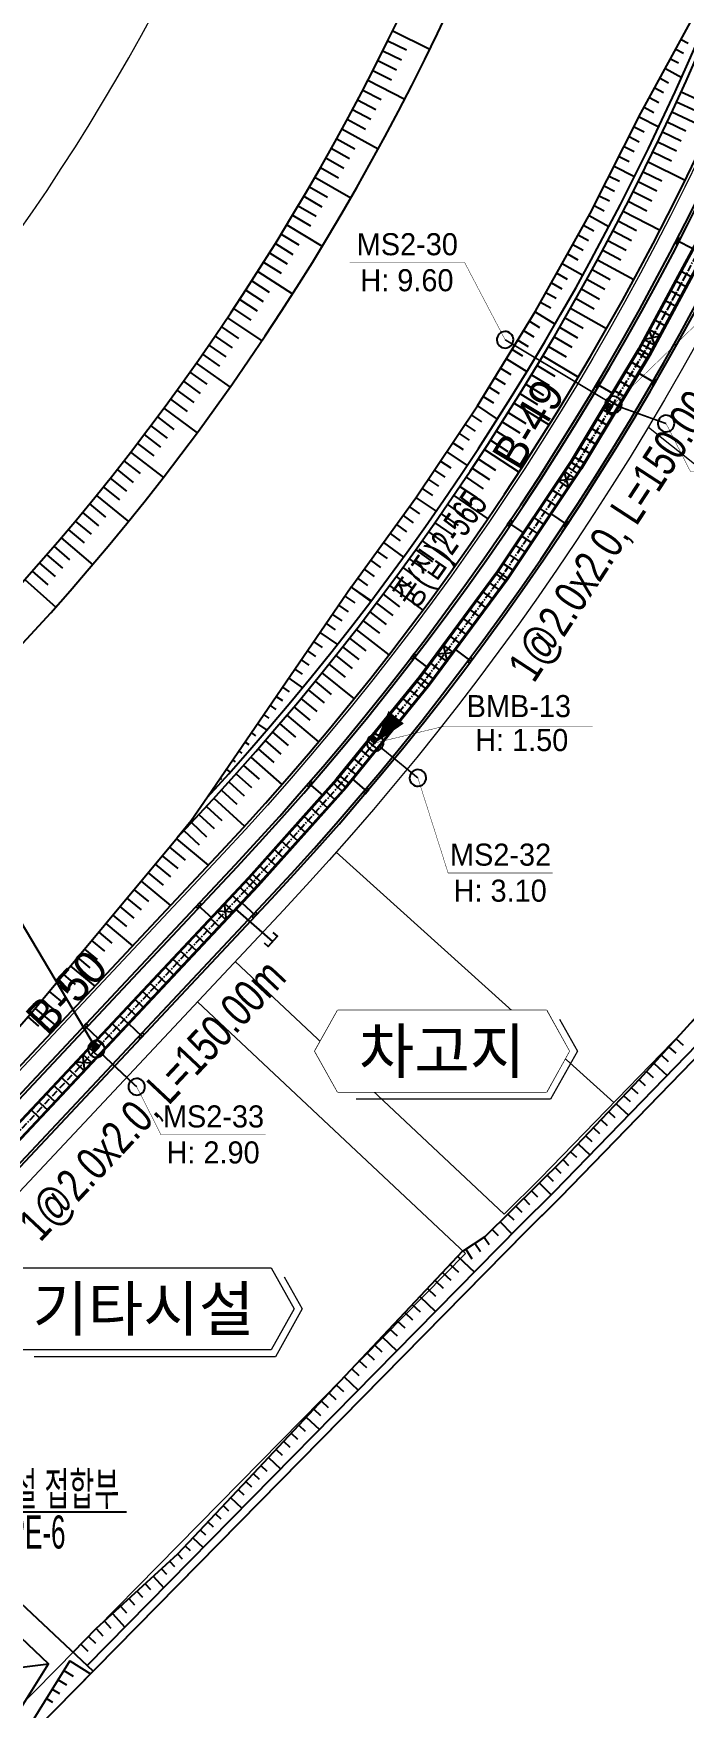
# Model space of a CAD drawing. Extents: x 230860 to 235519, y 342878 to 344985.
# Drawn here: x 232722.8 to 232840.5, y 343042.6 to 343345.8 of the extents above; entities that cross this region are included whole.
import ezdxf
from ezdxf.enums import TextEntityAlignment as Align

# ---------------------------------------------------------------- set-up
doc = ezdxf.new("R2010")
doc.units = 0
doc.set_wipeout_variables(frame=1)
doc.linetypes.add('CENTER', pattern=[2, 1.25, -0.25, 0.25, -0.25])
doc.linetypes.add('PHANTOM2', pattern=[1.25, 0.625, -0.125, 0.125, -0.125, 0.125, -0.125])
for name, color, linetype in [('##L형측구', 8, 'Continuous'), ('##보도', 3, 'Continuous'), ('#00_구역계_금회 변경(210413)', 1, 'Continuous'), ('CE-SLOP-FILL', 9, 'Continuous'), ('MN info M1', 2, 'Continuous'), ('PCBOX', 150, 'Continuous'), ('PCBOX접합부 현장타설', 7, 'Continuous'), ('storm_2호 우수받이', 1, 'Continuous'), ('storm_arrow', 7, 'Continuous'), ('storm_MH', 2, 'Continuous'), ('storm_pipe dia_length', 7, 'Continuous'), ('storm_pipe text', 1, 'Continuous'), ('storm_블록연결관', 1, 'Continuous'), ('맨홀(지구)', 2, 'Continuous'), ('맨홀지시선', 7, 'Continuous'), ('블록맨홀', 1, 'Continuous'), ('비탈면', 7, 'Continuous')]:
    doc.layers.add(name, color=color, linetype=linetype)
for name, color, linetype, lineweight in [('00_도로_계획선', 7, 'Continuous', 0), ('0_도로명', 7, 'Continuous', 0), ('0_획지경계선', 8, 'Continuous', 5), ('storm_pipe', 160, 'Continuous', 30), ('블럭명', 7, 'Continuous', 0)]:
    doc.layers.add(name, color=color, linetype=linetype, lineweight=lineweight)
doc.styles.get("Standard").update_dxf_attribs({"font": 'Dotum.TTF'})
doc.styles.add('스타일1', font='H2HDRM.TTF')

# ---------------------------------------------------------------- blocks, each defined once
blk = doc.blocks.new('1')
at = {"layer": 'storm_MH', "flags": 128}
blk.add_lwpolyline([(-0.75, 0, 1), (0.75, 0, 1)], format="xyb", close=True, dxfattribs=at)
blk = doc.blocks.new('A$C5C727840')
at = {"layer": '맨홀(지구)', "linetype": 'Continuous'}
blk.add_lwpolyline([(0, 0.9), (0, 0), (0.9, 0), (0.9, 0.9)], close=True, dxfattribs=at)
for points in [[(0.9, 0), (0, 0.9)], [(0, 0), (0.9, 0.9)]]:
    blk.add_lwpolyline(points, dxfattribs=at)

msp = doc.modelspace()

# ---------------------------------------------------------------- linework, layer by layer
at = {"layer": '##L형측구'}
msp.add_lwpolyline([(232454.108, 343318.9), (232683.01, 343101.521), (232765.343, 343189.233, 0.1907054), (232903.901, 343539.3), (232903.901, 343602.397, -0.4142136), (232916.401, 343614.897), (233054.416, 343614.897, -0.4253475), (233066.907, 343601.924)], format="xyb", dxfattribs=at)
msp.add_lwpolyline([(232883.401, 343614.897), (232701.401, 343614.897, 0.4142136), (232688.901, 343602.397), (232688.901, 343542.7, -0.1897204), (232607.475, 343335.83), (232541.009, 343264.479, 0.4114), (232541.548, 343246.895), (232673.563, 343121.525, 0.4160307), (232691.288, 343122.038), (232759.643, 343194.916, 0.1906051), (232895.901, 343539.366), (232895.901, 343602.397, 0.4142136)], format="xyb", close=True, dxfattribs=at)
at = {"layer": '##보도', "color": 8}
msp.add_lwpolyline([(232883.401, 343614.397), (232701.401, 343614.397, 0.4142136), (232689.401, 343602.397), (232689.401, 343542.7, -0.1897204), (232607.841, 343335.489), (232541.375, 343264.138, 0.4114), (232541.892, 343247.257), (232673.907, 343121.888, 0.4160307), (232690.923, 343122.38), (232759.278, 343195.258, 0.1906051), (232895.401, 343539.366), (232895.401, 343602.397, 0.4142136)], format="xyb", close=True, dxfattribs=at)
msp.add_lwpolyline([(232683.032, 343100.811), (232765.843, 343189.101, 0.1906051), (232904.401, 343539.366), (232904.401, 343602.397, -0.4142136), (232916.401, 343614.397), (233054.416, 343614.397)], format="xyb", dxfattribs=at)
at = {"layer": '#00_구역계_금회 변경(210413)', "linetype": 'PHANTOM2', "ltscale": 20, "const_width": 0.3, "flags": 128}
msp.add_lwpolyline([(232023.898, 344289.364), (232030.531, 344289.026), (232043.601, 344288.138), (232080.14, 344285.346), (232097.92, 344284.293), (232117.754, 344282.993), (232125.614, 344282.399), (232137.55, 344281.631), (232157.734, 344280.228), (232177.728, 344278.951), (232198.023, 344277.905), (232218.42, 344278.857), (232233.264, 344282.106), (232245.282, 344286.376), (232249.795, 344288.107), (232254.246, 344289.994), (232258.628, 344292.034), (232262.937, 344294.225), (232267.168, 344296.565), (232271.314, 344299.05), (232275.372, 344301.678), (232279.336, 344304.445), (232283.201, 344307.347), (232286.964, 344310.383), (232290.618, 344313.547), (232294.161, 344316.836), (232297.587, 344320.246), (232313.67, 344336.818), (232316.517, 344339.652), (232319.461, 344342.385), (232322.497, 344345.015), (232325.623, 344347.537), (232328.835, 344349.95), (232332.128, 344352.249), (232335.499, 344354.434), (232338.943, 344356.5), (232342.458, 344358.445), (232346.037, 344360.267), (232349.678, 344361.964), (232353.376, 344363.533), (232357.125, 344364.974), (232360.922, 344366.284), (232364.763, 344367.461), (232368.642, 344368.504), (232372.554, 344369.412), (232376.496, 344370.184), (232380.463, 344370.818), (232384.449, 344371.315), (232452.997, 344378.651), (232454.948, 344378.828), (232456.904, 344378.941), (232458.862, 344378.99), (232460.821, 344378.975), (232462.779, 344378.896), (232464.733, 344378.753), (232466.681, 344378.546), (232468.621, 344378.276), (232470.552, 344377.943), (232479.652, 344375.902), (232481.041, 344375.59), (232483.596, 344374.968), (232486.45, 344374.273), (232495.009, 344372.461), (232499.081, 344371.599), (232538.644, 344362.748), (232557.298, 344357.07), (232563.106, 344355.345), (232564.403, 344354.983), (232565.712, 344354.665), (232567.03, 344354.392), (232568.357, 344354.162), (232569.691, 344353.978), (232571.031, 344353.839), (232572.374, 344353.745), (232573.72, 344353.696), (232575.067, 344353.693), (232576.413, 344353.734), (232577.757, 344353.822), (232579.097, 344353.954), (232580.432, 344354.131), (232598.835, 344356.893), (232598.835, 344356.893), (232615.69, 344360.429), (232622.221, 344361.986), (232625.865, 344362.855), (232625.865, 344362.855), (232628.057, 344363.164), (232630.257, 344363.409), (232632.463, 344363.589), (232634.674, 344363.704), (232636.887, 344363.755), (232727.023, 344364.533), (232729.387, 344364.517), (232731.749, 344364.427), (232751.97, 344362.95), (232759.941, 344362.231), (232763.82, 344361.752), (232765.63, 344361.529), (232770.755, 344360.805), (232775.792, 344360.018), (232783.656, 344358.526), (232791.466, 344356.778), (232799.216, 344354.778), (232806.896, 344352.526), (232814.499, 344350.026), (232822.017, 344347.28), (232829.441, 344344.291), (232836.764, 344341.061), (232843.979, 344337.596), (232889.108, 344314.57), (232889.481, 344309.391), (232881.341, 344266.254), (232877.499, 344246.611), (232874.945, 344232.517), (232874.271, 344218.268), (232875.134, 344209.776), (232882.429, 344185.035), (232895.612, 344149.82), (232922.066, 344102.477), (232926.514, 344094.161), (232980.514, 344014.161), (233008.876, 343976.936), (233012.741, 343966.88), (233016.145, 343887.735), (233019.822, 343868.381), (233044.8, 343774.592), (233048.514, 343693.67), (233049.441, 343688.235), (233067.194, 343632.173), (233067.437, 343629.126), (233063.809, 343533.354), (233064.439, 343522.175), (233066.65, 343513.19), (233069.773, 343505.386), (233076.074, 343497.513), (233086.501, 343489.662), (233097.943, 343482.445), (233107.682, 343477.119), (233111.504, 343458.117), (233108.754, 343456.627), (233108.754, 343456.627), (233101.78, 343447.36), (233096.55, 343445.52), (233091.07, 343439.83), (233084.14, 343428.36), (233080.25, 343421.92), (233079.96, 343405.11), (233076.11, 343391.99), (233061.15, 343374.45), (233058.66, 343365.76), (233054.631, 343358.506), (233052.7, 343355.03), (233049.51, 343341.3), (233049.77, 343339.48), (233030.245, 343335.193), (232974.33, 343277.97), (232971.95, 343277.48), (232966.13, 343276.28), (232965.81, 343276.07), (232937.137, 343257.61), (232818.11, 343134.97), (232811.86, 343128.78), (232723.615, 343039.09), (232720.48, 343029.84), (232714.93, 343028.2), (232708.85, 343027.68), (232702.89, 343025.34), (232684.48, 343022.24), (232675.86, 343014.96), (232656.64, 343016.47), (232650.39, 343016.96), (232638.289, 343018.529), (232634.217, 343019.058), (232632.486, 343019.083), (232506.755, 343150.979), (232371.045, 343280.518), (232230.117, 343412.802), (232224.857, 343417.715), (232195.632, 343445.009), (232179.037, 343460.762), (232168.555, 343473.181), (232153.897, 343495.289), (232142.471, 343517.128), (232140.188, 343522.455), (232136.055, 343538.551), (232135.467, 343554.863), (232135.387, 343561.34), (232135.248, 343572.67), (232136.365, 343598.107), (232151.049, 343812.635), (232150.562, 343932.138), (232150.55, 343933.659), (232150.434, 343938.657), (232150.199, 343943.652), (232149.845, 343948.639), (232149.373, 343953.617), (232148.782, 343958.582), (232148.073, 343963.531), (232147.246, 343968.462), (232146.302, 343973.373), (232145.242, 343978.259), (232144.066, 343983.118), (232142.774, 343987.949), (232141.367, 343992.747), (232139.847, 343997.51), (232138.214, 344002.236), (232136.469, 344006.921), (232134.612, 344011.564), (232132.646, 344016.161), (232130.571, 344020.71), (232128.388, 344025.208), (232126.099, 344029.654), (232123.704, 344034.043), (232121.206, 344038.374), (232118.605, 344042.644), (232115.903, 344046.851), (232091.852, 344083.341), (232067.899, 344083.341), (232034.824, 344133.522), (232018.39, 344158.455), (232018.044, 344158.981), (232015.314, 344163.17), (232012.618, 344167.381), (232009.957, 344171.614), (232007.331, 344175.868), (232004.739, 344180.144), (232002.183, 344184.442), (231999.662, 344188.759), (231997.177, 344193.098), (231994.727, 344197.457), (231992.313, 344201.835), (231989.935, 344206.234), (231988.663, 344208.633), (231980.325, 344221.579), (231979.44, 344223.353), (231977.24, 344227.856), (231975.075, 344232.377), (231972.948, 344236.916), (231970.858, 344241.471), (231968.806, 344246.044), (231966.791, 344250.634), (231964.813, 344255.24), (231962.874, 344259.861), (231960.973, 344264.499), (231959.109, 344269.152), (231957.284, 344273.821), (231955.497, 344278.503), (231955.072, 344279.647), (231953.749, 344283.201), (231952.039, 344287.912), (231951.662, 344288.978), (231952.635, 344288.989), (231960.846, 344288.871), (231961.863, 344288.878), (231968.729, 344288.926), (231974.518, 344289.119), (231985.163, 344289.397), (231990.881, 344289.479), (232002.63, 344289.477), (232002.63, 344289.477), (232010.957, 344289.395), (232021.545, 344289.37)], close=True, dxfattribs=at)
at = {"layer": '00_도로_계획선', "linetype": 'Continuous'}
msp.add_lwpolyline([(232915.886, 343611.397), (232907.417, 343602.927, 0.0147418), (232907.401, 343602.397), (232907.401, 343539.366, -0.1906051), (232768.031, 343187.049), (232683.155, 343096.557), (232451.764, 343316.299)], format="xyb", dxfattribs=at)
at = {"layer": '00_도로_계획선'}
msp.add_lwpolyline([(232892.401, 343602.912), (232892.401, 343539.366, -0.1906051), (232757.09, 343197.311), (232688.362, 343124.035)], format="xyb", dxfattribs=at)
at = {"layer": '00_도로_계획선', "linetype": 'Continuous'}
for points in [[(232807.992, 343131.986), (232814.557, 343138.488), (232934.059, 343261.618), (232940.221, 343265.06), (232964.247, 343281.034), (232971.533, 343282.261), (233027.713, 343339.756), (233044.895, 343343.529), (233047.989, 343356.845), (233050.261, 343360.935), (233054.011, 343367.687), (233056.642, 343376.87), (233062.548, 343383.794)], [(232394.14, 343258.473), (232506.755, 343150.979), (232632.487, 343019.083), (232634.217, 343019.058), (232638.289, 343018.529), (232650.39, 343016.96), (232656.64, 343016.47), (232675.86, 343014.96), (232684.48, 343022.24), (232702.89, 343025.34), (232708.85, 343027.68), (232714.93, 343028.2), (232720.48, 343029.84), (232723.615, 343039.09), (232811.86, 343128.78), (232818.11, 343134.97), (232937.137, 343257.61)], [(232777.597, 343197.535), (232827.855, 343152.19)], [(232759.276, 343177.715), (232807.992, 343131.986)], [(232752.435, 343170.421), (232800.981, 343124.852)], [(232546.331, 343116.709), (232634.667, 343024.042), (232638.933, 343023.487), (232650.907, 343021.935), (232657.031, 343021.455), (232674.204, 343020.106), (232682.3, 343026.943), (232701.547, 343030.184), (232707.7, 343032.6), (232713.999, 343033.139), (232716.577, 343033.9), (232719.248, 343041.78), (232800.981, 343124.852)], [(232683.153, 343096.559), (232729.937, 343052.644)]]:
    msp.add_lwpolyline(points, dxfattribs=at)
at = {"layer": '0_획지경계선'}
msp.add_lwpolyline([(232610.028, 343186.688), (232684.046, 343265.543, 0.1907054), (232792.401, 343539.3), (232792.401, 343611.397)], format="xyb", dxfattribs=at)
msp.add_lwpolyline([(232834.13, 343274.536), (232897.526, 343223.975)], dxfattribs=at)
at = {"layer": 'CE-SLOP-FILL', "color": 8}
for p, q in [((232786.925, 343344.491), (232790.288, 343342.831)), ((232787.807, 343346.286), (232794.547, 343342.996)), ((232840.064, 343344.757), (232841.327, 343344.068)), ((232785.138, 343340.913), (232788.485, 343339.222)), ((232786.036, 343342.7), (232789.391, 343341.024)), ((232838.146, 343341.247), (232839.559, 343340.475)), ((232839.105, 343343.002), (232840.445, 343342.27)), ((232783.318, 343337.351), (232789.982, 343333.908)), ((232784.232, 343339.13), (232787.572, 343337.423)), ((232836.229, 343337.736), (232837.778, 343336.891)), ((232837.188, 343339.491), (232840.152, 343337.873)), ((232782.396, 343335.576), (232785.72, 343333.839)), ((232834.312, 343334.225), (232835.981, 343333.314)), ((232835.271, 343335.981), (232836.881, 343335.101)), ((232840.054, 343335.231), (232843.466, 343333.675)), ((232780.528, 343332.039), (232783.836, 343330.272)), ((232781.466, 343333.805), (232784.782, 343332.054)), ((232833.354, 343332.47), (232835.078, 343331.529)), ((232838.379, 343331.599), (232845.178, 343328.431)), ((232839.22, 343333.413), (232842.626, 343331.843)), ((232778.628, 343328.519), (232785.211, 343324.926)), ((232779.582, 343330.277), (232782.882, 343328.495)), ((232831.513, 343328.919), (232833.326, 343328.001)), ((232832.417, 343330.703), (232836, 343328.889)), ((232837.531, 343329.787), (232840.924, 343328.19)), ((232777.666, 343326.766), (232780.949, 343324.954)), ((232829.707, 343325.35), (232831.551, 343324.417)), ((232830.61, 343327.135), (232832.44, 343326.208)), ((232835.812, 343326.175), (232839.192, 343324.55)), ((232836.675, 343327.98), (232840.062, 343326.368)), ((232775.718, 343323.272), (232778.985, 343321.431)), ((232776.696, 343325.017), (232779.971, 343323.19)), ((232828.803, 343323.566), (232830.658, 343322.627)), ((232834.065, 343322.578), (232840.797, 343319.273)), ((232834.942, 343324.375), (232838.315, 343322.736)), ((232773.738, 343319.796), (232780.238, 343316.055)), ((232774.732, 343321.532), (232777.99, 343319.676)), ((232826.997, 343319.997), (232828.86, 343319.054)), ((232827.9, 343321.782), (232831.621, 343319.897)), ((232833.18, 343320.784), (232836.539, 343319.118)), ((232771.727, 343316.339), (232774.96, 343314.438)), ((232772.736, 343318.065), (232775.978, 343316.18)), ((232825.19, 343316.429), (232827.048, 343315.488)), ((232826.093, 343318.213), (232827.956, 343317.27)), ((232831.388, 343317.208), (232834.734, 343315.514)), ((232832.288, 343318.994), (232835.64, 343317.314)), ((232770.71, 343314.617), (232773.934, 343312.702)), ((232824.286, 343314.644), (232826.137, 343313.707)), ((232829.567, 343313.646), (232836.232, 343310.205)), ((232830.481, 343315.425), (232833.82, 343313.718)), ((232768.651, 343311.187), (232775.065, 343307.299)), ((232769.684, 343312.9), (232772.9, 343310.97)), ((232822.394, 343311.121), (232824.221, 343310.101)), ((232823.369, 343312.867), (232826.983, 343310.85)), ((232827.718, 343310.099), (232831.036, 343308.352)), ((232828.646, 343311.871), (232831.971, 343310.137)), ((232766.562, 343307.776), (232769.751, 343305.803)), ((232767.611, 343309.479), (232770.808, 343307.52)), ((232820.444, 343307.629), (232822.301, 343306.592)), ((232821.419, 343309.375), (232823.263, 343308.345)), ((232826.782, 343308.332), (232830.093, 343306.571)), ((232764.442, 343304.384), (232767.613, 343302.382)), ((232765.506, 343306.078), (232768.686, 343304.09)), ((232818.494, 343304.136), (232822.238, 343302.046)), ((232819.469, 343305.882), (232821.335, 343304.84)), ((232824.89, 343304.808), (232831.482, 343301.232)), ((232825.84, 343306.568), (232829.143, 343304.793)), ((232762.291, 343301.012), (232765.443, 343298.981)), ((232763.37, 343302.695), (232769.694, 343298.662)), ((232817.519, 343302.39), (232819.393, 343301.343)), ((232822.968, 343301.299), (232826.25, 343299.485)), ((232823.933, 343303.052), (232827.222, 343301.25)), ((232761.204, 343299.333), (232764.347, 343297.288)), ((232815.569, 343298.897), (232817.438, 343297.854)), ((232816.544, 343300.644), (232818.417, 343299.598)), ((232821.997, 343299.551), (232825.271, 343297.723)), ((232759.007, 343295.99), (232762.132, 343293.916)), ((232760.109, 343297.659), (232763.243, 343295.599)), ((232813.614, 343295.408), (232817.23, 343293.193)), ((232814.594, 343297.151), (232816.454, 343296.112)), ((232820.033, 343296.066), (232826.552, 343292.358)), ((232821.019, 343297.807), (232824.286, 343295.966)), ((232756.78, 343292.667), (232759.886, 343290.565)), ((232757.898, 343294.326), (232764.128, 343290.15)), ((232811.525, 343291.996), (232813.368, 343290.868)), ((232812.57, 343293.702), (232814.397, 343292.583)), ((232818.041, 343292.598), (232821.285, 343290.717)), ((232819.041, 343294.33), (232822.292, 343292.462)), ((232754.523, 343289.365), (232757.609, 343287.235)), ((232755.655, 343291.014), (232758.751, 343288.898)), ((232810.481, 343290.291), (232812.335, 343289.155)), ((232816.021, 343289.145), (232819.25, 343287.238)), ((232817.034, 343290.87), (232820.271, 343288.976)), ((232752.236, 343286.083), (232758.37, 343281.767)), ((232753.383, 343287.722), (232756.46, 343285.577)), ((232808.392, 343286.88), (232812.128, 343284.592)), ((232809.436, 343288.585), (232811.3, 343287.444)), ((232813.972, 343285.71), (232817.186, 343283.776)), ((232815, 343287.426), (232821.442, 343283.585)), ((232749.919, 343282.823), (232752.966, 343280.637)), ((232751.081, 343284.45), (232754.138, 343282.278)), ((232806.303, 343283.468), (232808.171, 343282.325)), ((232807.348, 343285.174), (232809.217, 343284.029)), ((232812.938, 343283.998), (232816.143, 343282.052)), ((232748.75, 343281.2), (232751.787, 343279.001)), ((232804.214, 343280.057), (232806.068, 343278.922)), ((232805.259, 343281.763), (232807.121, 343280.622)), ((232810.848, 343280.588), (232814.037, 343278.615)), ((232811.896, 343282.291), (232815.094, 343280.331)), ((232746.389, 343277.971), (232752.423, 343273.517)), ((232747.573, 343279.583), (232750.6, 343277.37)), ((232802.058, 343276.689), (232803.87, 343275.477)), ((232803.17, 343278.351), (232806.759, 343275.95)), ((232808.73, 343277.194), (232811.903, 343275.196)), ((232809.792, 343278.889), (232816.155, 343274.918)), ((232743.998, 343274.764), (232746.995, 343272.51)), ((232745.197, 343276.365), (232748.204, 343274.124)), ((232800.946, 343275.027), (232802.772, 343273.805)), ((232806.585, 343273.818), (232809.742, 343271.794)), ((232807.661, 343275.504), (232810.826, 343273.493)), ((232741.579, 343271.579), (232744.555, 343269.297)), ((232742.792, 343273.169), (232745.779, 343270.901)), ((232798.721, 343271.702), (232800.567, 343270.468)), ((232799.833, 343273.365), (232801.671, 343272.135)), ((232805.502, 343272.137), (232808.651, 343270.1)), ((232739.131, 343268.416), (232742.086, 343266.107)), ((232740.358, 343269.994), (232746.29, 343265.404)), ((232796.497, 343268.378), (232798.348, 343267.14)), ((232797.609, 343270.04), (232801.308, 343267.565)), ((232803.316, 343268.787), (232806.448, 343266.725)), ((232804.412, 343270.46), (232810.693, 343266.36)), ((232736.654, 343265.275), (232739.588, 343262.939)), ((232737.896, 343266.842), (232740.84, 343264.52)), ((232794.273, 343265.053), (232796.115, 343263.821)), ((232795.385, 343266.715), (232797.233, 343265.479)), ((232801.102, 343265.455), (232804.217, 343263.367)), ((232802.212, 343267.119), (232805.336, 343265.044)), ((232734.149, 343262.157), (232739.974, 343257.433)), ((232735.405, 343263.713), (232738.328, 343261.364)), ((232792.049, 343261.728), (232795.688, 343259.294)), ((232793.161, 343263.391), (232794.993, 343262.165)), ((232798.862, 343262.141), (232805.058, 343257.915)), ((232799.986, 343263.796), (232803.092, 343261.696)), ((232731.615, 343259.061), (232734.506, 343256.673)), ((232732.885, 343260.606), (232735.787, 343258.231)), ((232789.695, 343258.494), (232791.494, 343257.184)), ((232790.873, 343260.111), (232792.658, 343258.81)), ((232796.595, 343258.846), (232799.675, 343256.708)), ((232797.732, 343260.491), (232800.821, 343258.366)), ((232729.053, 343255.989), (232731.923, 343253.575)), ((232730.338, 343257.522), (232733.218, 343255.121)), ((232788.518, 343256.877), (232790.326, 343255.561)), ((232794.301, 343255.569), (232797.364, 343253.406)), ((232795.451, 343257.205), (232798.523, 343255.055)), ((232726.464, 343252.94), (232729.311, 343250.5)), ((232727.762, 343254.462), (232733.479, 343249.607)), ((232786.163, 343253.644), (232789.798, 343250.997)), ((232787.34, 343255.261), (232789.155, 343253.939)), ((232793.144, 343253.938), (232799.253, 343249.587)), ((232723.847, 343249.915), (232726.672, 343247.449)), ((232725.159, 343251.425), (232727.995, 343248.971)), ((232783.808, 343250.411), (232785.622, 343249.09)), ((232784.985, 343252.028), (232786.803, 343250.704)), ((232790.81, 343250.689), (232793.847, 343248.489)), ((232791.98, 343252.311), (232795.026, 343250.123)), ((232721.202, 343246.914), (232726.807, 343241.93)), ((232722.528, 343248.412), (232725.342, 343245.933)), ((232781.453, 343247.178), (232783.25, 343245.869)), ((232782.63, 343248.794), (232784.437, 343247.478)), ((232788.45, 343247.46), (232791.469, 343245.235)), ((232789.633, 343249.072), (232792.661, 343246.86)), ((232779.147, 343243.91), (232780.929, 343242.692)), ((232780.275, 343245.561), (232783.842, 343242.963)), ((232780.275, 343245.561), (232783.922, 343243.069)), ((232786.064, 343244.25), (232789.064, 343242)), ((232787.26, 343245.852), (232793.279, 343241.378)), ((232776.89, 343240.607), (232778.578, 343239.453)), ((232778.018, 343242.259), (232779.755, 343241.072)), ((232783.651, 343241.059), (232786.633, 343238.785)), ((232784.861, 343242.652), (232787.852, 343240.39)), ((232774.633, 343237.305), (232777.796, 343235.143)), ((232775.761, 343238.956), (232777.398, 343237.838)), ((232781.213, 343237.888), (232787.14, 343233.292)), ((232782.435, 343239.471), (232785.408, 343237.185)), ((232773.504, 343235.654), (232775.027, 343234.613)), ((232778.749, 343234.737), (232781.694, 343232.415)), ((232779.984, 343236.31), (232782.939, 343234)), ((232771.247, 343232.351), (232772.643, 343231.397)), ((232772.376, 343234.003), (232773.837, 343233.004)), ((232776.26, 343231.606), (232779.186, 343229.26)), ((232777.508, 343233.169), (232780.443, 343230.835)), ((232768.99, 343229.049), (232771.501, 343227.333)), ((232770.119, 343230.7), (232771.446, 343229.793)), ((232773.745, 343228.495), (232776.652, 343226.126)), ((232775.006, 343230.048), (232780.838, 343225.333)), ((232766.733, 343225.747), (232767.834, 343224.994)), ((232767.862, 343227.398), (232769.042, 343226.592)), ((232771.205, 343225.405), (232774.092, 343223.012)), ((232772.478, 343226.948), (232775.375, 343224.566)), ((232764.476, 343222.444), (232765.409, 343221.807)), ((232765.605, 343224.095), (232766.623, 343223.399)), ((232768.64, 343222.336), (232774.375, 343217.503)), ((232769.926, 343223.868), (232772.803, 343221.463)), ((232762.219, 343219.142), (232762.97, 343218.628)), ((232763.348, 343220.793), (232765.035, 343219.64)), ((232766.05, 343219.288), (232768.898, 343216.848)), ((232767.348, 343220.809), (232770.206, 343218.381)), ((232761.091, 343217.491), (232761.746, 343217.043)), ((232763.436, 343216.26), (232766.264, 343213.798)), ((232764.746, 343217.771), (232767.584, 343215.32)), ((232758.834, 343214.188), (232759.287, 343213.879)), ((232759.962, 343215.839), (232760.518, 343215.46)), ((232760.797, 343213.255), (232763.604, 343210.769)), ((232762.119, 343214.755), (232767.755, 343209.806)), ((232756.577, 343210.886), (232756.814, 343210.724)), ((232757.705, 343212.537), (232758.398, 343212.063)), ((232758.133, 343210.27), (232760.921, 343207.762)), ((232759.468, 343211.76), (232762.266, 343209.263)), ((232754.32, 343207.583), (232754.327, 343207.579)), ((232755.445, 343207.308), (232760.98, 343202.246)), ((232755.448, 343209.234), (232755.572, 343209.15)), ((232756.792, 343208.786), (232759.57, 343206.267)), ((232752.734, 343204.367), (232755.48, 343201.814)), ((232754.093, 343205.835), (232756.849, 343203.293)), ((232750.001, 343201.446), (232752.736, 343198.881)), ((232751.369, 343202.905), (232754.105, 343200.341)), ((232747.364, 343198.44), (232750.201, 343196.081)), ((232748.644, 343199.978), (232754.408, 343195.182)), ((232744.806, 343195.366), (232747.551, 343193.082)), ((232746.085, 343196.903), (232748.876, 343194.581)), ((232742.248, 343192.291), (232747.555, 343187.875)), ((232743.527, 343193.828), (232746.226, 343191.582)), ((232739.689, 343189.216), (232742.251, 343187.084)), ((232740.969, 343190.753), (232743.576, 343188.584)), ((232737.131, 343186.141), (232739.602, 343184.085)), ((232738.41, 343187.678), (232740.926, 343185.585)), ((232734.573, 343183.066), (232736.952, 343181.087)), ((232735.852, 343184.604), (232740.701, 343180.569)), ((232732.014, 343179.991), (232734.302, 343178.088)), ((232733.293, 343181.529), (232735.627, 343179.587)), ((232729.456, 343176.916), (232733.848, 343173.262)), ((232730.735, 343178.454), (232732.977, 343176.589)), ((232726.898, 343173.842), (232729.002, 343172.09)), ((232728.177, 343175.379), (232730.327, 343173.59)), ((232724.339, 343170.767), (232726.352, 343169.092)), ((232725.618, 343172.304), (232727.677, 343170.591)), ((232721.757, 343167.712), (232723.65, 343166.06)), ((232723.06, 343169.229), (232726.995, 343165.955)), ((232837.822, 343162.247), (232839.064, 343161.12)), ((232839.166, 343163.728), (232840.433, 343162.579)), ((232835.134, 343159.285), (232837.519, 343157.121)), ((232836.478, 343160.766), (232837.695, 343159.662)), ((232832.442, 343156.327), (232833.562, 343155.262)), ((232833.79, 343157.804), (232834.957, 343156.745)), ((232829.686, 343153.428), (232830.791, 343152.378)), ((232831.064, 343154.877), (232832.176, 343153.82)), ((232826.93, 343150.529), (232828.019, 343149.493)), ((232828.308, 343151.978), (232830.502, 343149.892)), ((232824.174, 343147.63), (232825.248, 343146.608)), ((232825.552, 343149.08), (232826.634, 343148.051)), ((232820.039, 343143.282), (232821.092, 343142.281)), ((232821.417, 343144.731), (232823.537, 343142.716)), ((232822.795, 343146.181), (232823.863, 343145.166)), ((232817.232, 343140.433), (232818.263, 343139.388)), ((232818.656, 343141.837), (232819.672, 343140.808)), ((232814.385, 343137.623), (232816.497, 343135.483)), ((232815.809, 343139.028), (232816.855, 343137.968)), ((232811.538, 343134.814), (232812.596, 343133.741)), ((232812.961, 343136.219), (232814.018, 343135.147)), ((232808.69, 343132.005), (232809.751, 343130.929)), ((232810.114, 343133.409), (232811.174, 343132.335)), ((232805.843, 343129.195), (232806.925, 343128.099)), ((232807.267, 343130.6), (232809.41, 343128.428)), ((232801.036, 343125.649), (232802.155, 343123.92)), ((232802.715, 343126.736), (232803.713, 343125.194)), ((232804.394, 343127.823), (232805.271, 343126.468)), ((232798.22, 343122.88), (232799.708, 343121.48)), ((232799.591, 343124.336), (232802.598, 343121.505)), ((232795.478, 343119.968), (232796.933, 343118.598)), ((232796.849, 343121.424), (232798.32, 343120.039)), ((232792.736, 343117.056), (232795.583, 343114.375)), ((232794.107, 343118.512), (232795.546, 343117.157)), ((232789.994, 343114.144), (232791.385, 343112.833)), ((232791.365, 343115.6), (232792.772, 343114.274)), ((232787.252, 343111.231), (232788.611, 343109.951)), ((232788.623, 343112.688), (232789.998, 343111.392)), ((232783.139, 343106.863), (232784.45, 343105.628)), ((232784.51, 343108.319), (232785.837, 343107.069)), ((232785.881, 343109.775), (232788.568, 343107.245)), ((232780.397, 343103.951), (232781.676, 343102.746)), ((232781.768, 343105.407), (232783.063, 343104.187)), ((232777.655, 343101.039), (232778.902, 343099.864)), ((232779.026, 343102.495), (232781.553, 343100.115)), ((232774.913, 343098.126), (232776.128, 343096.982)), ((232776.284, 343099.582), (232777.515, 343098.423)), ((232772.17, 343095.214), (232774.538, 343092.985)), ((232773.542, 343096.67), (232774.741, 343095.541)), ((232769.428, 343092.302), (232770.58, 343091.217)), ((232770.799, 343093.758), (232771.967, 343092.659)), ((232766.686, 343089.389), (232767.806, 343088.335)), ((232768.057, 343090.846), (232769.193, 343089.776)), ((232763.944, 343086.477), (232765.032, 343085.453)), ((232765.315, 343087.933), (232767.523, 343085.855)), ((232761.202, 343083.565), (232762.258, 343082.571)), ((232762.573, 343085.021), (232763.645, 343084.012)), ((232758.46, 343080.653), (232760.508, 343078.725)), ((232759.831, 343082.109), (232760.871, 343081.13)), ((232755.718, 343077.74), (232756.71, 343076.807)), ((232757.089, 343079.197), (232758.097, 343078.248)), ((232752.976, 343074.828), (232753.936, 343073.925)), ((232754.347, 343076.284), (232755.323, 343075.366)), ((232748.862, 343070.461), (232749.71, 343069.537)), ((232750.234, 343071.916), (232751.162, 343071.043)), ((232751.605, 343073.372), (232753.492, 343071.595)), ((232745.914, 343067.757), (232746.831, 343066.757)), ((232747.388, 343069.109), (232748.27, 343068.147)), ((232742.966, 343065.054), (232743.953, 343063.978)), ((232744.44, 343066.406), (232746.344, 343064.33)), ((232740.018, 343062.35), (232741.074, 343061.199)), ((232741.492, 343063.702), (232742.513, 343062.588)), ((232737.07, 343059.647), (232739.321, 343057.192)), ((232738.544, 343060.999), (232739.635, 343059.809)), ((232732.726, 343055.511), (232733.988, 343054.283)), ((232734.122, 343056.943), (232735.317, 343055.64)), ((232735.596, 343058.295), (232736.756, 343057.03)), ((232731.331, 343054.078), (232732.59, 343052.853)), ((232728.276, 343049.361), (232729.964, 343048.309)), ((232729.333, 343051.058), (232733.089, 343048.719)), ((232727.219, 343047.663), (232728.716, 343046.73)), ((232725.104, 343044.268), (232726.222, 343043.572)), ((232726.161, 343045.965), (232727.469, 343045.151))]:
    msp.add_line(p, q, dxfattribs=at)
for points in [[(232575.926, 343219.763), (232649.414, 343298.052, 0.1907054), (232744.901, 343539.3), (232744.901, 343610.897)], [(232644.814, 343154.343), (232718.679, 343233.034, 0.1907054), (232839.901, 343539.3), (232839.901, 343610.897)], [(232587.62, 343221.262), (232654.882, 343292.919, 0.1907054), (232752.401, 343539.3), (232752.401, 343605.165)], [(232650.787, 343171.665), (232713.211, 343238.167, 0.1907054), (232832.401, 343539.3), (232832.401, 343605.165)]]:
    msp.add_lwpolyline(points, format="xyb", dxfattribs=at)
at = {"layer": 'CE-SLOP-FILL', "color": 8, "linetype": 'Continuous'}
for points in [[(232688.135, 343124.523), (232756.726, 343197.653, 0.1906051), (232891.901, 343539.366), (232891.901, 343602.705), (232883.709, 343610.897), (232701.093, 343610.897), (232692.901, 343602.705)], [(232688.135, 343124.523), (232756.726, 343197.653, 0.1906051), (232891.901, 343539.366), (232891.901, 343602.705), (232883.709, 343610.897), (232744.901, 343610.897)], [(232754.256, 343207.489, 0.1877125), (232883.401, 343539.366), (232883.401, 343561.655)]]:
    msp.add_lwpolyline(points, format="xyb", dxfattribs=at)
at = {"layer": 'CE-SLOP-FILL', "color": 8}
for points in [[(232732.489, 343050.248), (232810.798, 343129.839), (232817.044, 343136.025), (232910.762, 343232.588)], [(232729.937, 343052.644), (232734.097, 343056.921), (232748.879, 343070.477), (232762.589, 343085.038), (232776.3, 343099.599), (232790.01, 343114.161), (232800.513, 343125.316), (232800.501, 343125.303), (232804.562, 343127.932), (232818.81, 343141.989), (232832.592, 343156.484), (232846.034, 343171.296)], [(232675.789, 343097.762), (232664.85, 343108.15), (232653.739, 343118.7), (232604.892, 343066.661), (232618.486, 343039.983), (232631.583, 343025.406), (232634.179, 343022.612), (232651.159, 343021.414), (232674.859, 343018.539), (232683.153, 343025.01), (232701.674, 343029.367), (232707.98, 343031.801), (232713.886, 343032.581), (232717.296, 343033.548), (232719.764, 343041.37), (232725.493, 343050.568), (232675.789, 343097.762)], [(232729.333, 343051.058), (232722.511, 343040.105), (232719.671, 343031.103), (232714.495, 343029.635), (232708.727, 343028.874), (232702.562, 343026.494), (232684.48, 343022.24)], [(232715.253, 343049.259), (232725.493, 343050.568)]]:
    msp.add_lwpolyline(points, dxfattribs=at)
msp.add_lwpolyline([(232683.153, 343096.559), (232659.002, 343119.494), (232654.438, 343123.828), (232594.007, 343059.449), (232632.487, 343019.083), (232634.217, 343019.058), (232638.289, 343018.529), (232650.39, 343016.96), (232656.64, 343016.47), (232675.86, 343014.96), (232684.48, 343022.24), (232702.89, 343025.34), (232708.85, 343027.68), (232714.93, 343028.2), (232720.48, 343029.84), (232723.615, 343039.09), (232733.583, 343049.221)], close=True, dxfattribs=at)
at = {"layer": 'PCBOX'}
for p, q in [((232843.621, 343309.671), (232832.309, 343288.687)), ((232843.782, 343309.589), (232832.466, 343288.598)), ((232845.564, 343308.681), (232834.204, 343287.607)), ((232845.725, 343308.6), (232834.36, 343287.518)), ((232841.03, 343299.89), (232838.952, 343301.01)), ((232841.982, 343301.655), (232839.904, 343302.775)), ((232840.078, 343298.124), (232838, 343299.244)), ((232838.174, 343294.592), (232836.097, 343295.712)), ((232839.126, 343296.358), (232837.049, 343297.478)), ((232836.27, 343291.061), (232834.193, 343292.181)), ((232835.318, 343289.295), (232834.193, 343292.181)), ((232837.222, 343292.827), (232835.145, 343293.946)), ((232834.841, 343288.409), (232832.764, 343289.529)), ((232833.241, 343290.415), (232836.27, 343291.061)), ((232835.318, 343289.295), (232833.241, 343290.415)), ((232832.309, 343288.687), (232820.023, 343268.258)), ((232832.466, 343288.598), (232820.175, 343268.162)), ((232834.204, 343287.607), (232821.864, 343267.091)), ((232834.36, 343287.518), (232822.016, 343266.994)), ((232832.936, 343285.149), (232830.914, 343286.366)), ((232833.97, 343286.868), (232831.948, 343288.085)), ((232832.309, 343288.687), (232834.36, 343287.518)), ((232830.868, 343281.711), (232828.846, 343282.928)), ((232831.902, 343283.43), (232829.88, 343284.647)), ((232829.834, 343279.992), (232827.812, 343281.209)), ((232827.766, 343276.554), (232825.744, 343277.771)), ((232828.8, 343278.273), (232826.778, 343279.49)), ((232825.698, 343273.116), (232823.676, 343274.333)), ((232826.732, 343274.835), (232824.71, 343276.052)), ((232823.631, 343269.678), (232821.608, 343270.895)), ((232824.665, 343271.397), (232822.642, 343272.614)), ((232820.023, 343268.258), (232806.788, 343248.431)), ((232820.175, 343268.162), (232806.935, 343248.328)), ((232820.023, 343268.258), (232822.016, 343266.994)), ((232822.597, 343267.959), (232820.574, 343269.176)), ((232821.864, 343267.091), (232808.573, 343247.178)), ((232822.016, 343266.994), (232808.72, 343247.075)), ((232817.756, 343264.863), (232820.833, 343265.221)), ((232819.719, 343263.553), (232817.756, 343264.863)), ((232820.833, 343265.221), (232818.87, 343266.531)), ((232819.719, 343263.553), (232818.87, 343266.531)), ((232821.391, 343266.058), (232819.428, 343267.368)), ((232817.492, 343260.216), (232815.529, 343261.526)), ((232818.605, 343261.884), (232816.643, 343263.195)), ((232816.378, 343258.547), (232814.415, 343259.858)), ((232814.151, 343255.211), (232812.188, 343256.521)), ((232815.264, 343256.879), (232813.301, 343258.189)), ((232811.923, 343251.874), (232809.96, 343253.184)), ((232813.037, 343253.542), (232811.074, 343254.852)), ((232809.696, 343248.537), (232807.733, 343249.847)), ((232810.81, 343250.205), (232808.847, 343251.515)), ((232806.788, 343248.431), (232792.635, 343229.249)), ((232806.935, 343248.328), (232792.777, 343229.139)), ((232808.573, 343247.178), (232794.358, 343227.913)), ((232808.72, 343247.075), (232794.501, 343227.803)), ((232807.185, 343244.995), (232805.286, 343246.396)), ((232808.376, 343246.609), (232806.477, 343248.01)), ((232806.788, 343248.431), (232808.72, 343247.075)), ((232805.994, 343243.381), (232804.095, 343244.782)), ((232803.612, 343240.152), (232801.713, 343241.553)), ((232804.803, 343241.766), (232802.904, 343243.168)), ((232801.23, 343236.924), (232799.331, 343238.325)), ((232802.421, 343238.538), (232800.522, 343239.939)), ((232798.848, 343233.695), (232796.949, 343235.097)), ((232796.949, 343235.097), (232797.657, 343232.081)), ((232800.039, 343235.31), (232798.14, 343236.711)), ((232796.466, 343230.467), (232794.567, 343231.868)), ((232795.758, 343233.482), (232798.848, 343233.695)), ((232797.657, 343232.081), (232795.758, 343233.482)), ((232792.635, 343229.249), (232777.594, 343210.754)), ((232792.777, 343229.139), (232777.731, 343210.637)), ((232793.92, 343227.089), (232792.089, 343228.578)), ((232792.635, 343229.249), (232794.501, 343227.803)), ((232795.275, 343228.853), (232793.376, 343230.254)), ((232794.358, 343227.913), (232779.253, 343209.339)), ((232794.501, 343227.803), (232779.39, 343209.222)), ((232791.389, 343223.977), (232789.558, 343225.466)), ((232792.655, 343225.533), (232790.824, 343227.022)), ((232788.858, 343220.864), (232787.027, 343222.353)), ((232790.123, 343222.42), (232788.292, 343223.909)), ((232786.326, 343217.751), (232784.495, 343219.24)), ((232787.592, 343219.308), (232785.761, 343220.797)), ((232783.795, 343214.639), (232781.964, 343216.128)), ((232785.061, 343216.195), (232783.23, 343217.684)), ((232784.642, 343217.336), (232784.537, 343217.421)), ((232781.264, 343211.526), (232779.433, 343213.015)), ((232782.53, 343213.082), (232780.699, 343214.571)), ((232777.594, 343210.754), (232761.69, 343192.977)), ((232777.731, 343210.637), (232761.823, 343192.856)), ((232778.747, 343208.503), (232776.988, 343210.077)), ((232777.594, 343210.754), (232779.39, 343209.222)), ((232779.998, 343209.97), (232778.167, 343211.459)), ((232779.253, 343209.339), (232763.298, 343191.504)), ((232779.39, 343209.222), (232763.431, 343191.383)), ((232776.072, 343205.513), (232774.313, 343207.087)), ((232777.41, 343207.008), (232775.651, 343208.582)), ((232773.397, 343202.523), (232771.638, 343204.097)), ((232774.735, 343204.018), (232772.976, 343205.592)), ((232770.722, 343199.533), (232768.963, 343201.107)), ((232772.06, 343201.028), (232770.301, 343202.602)), ((232768.047, 343196.543), (232766.288, 343198.117)), ((232769.385, 343198.038), (232767.626, 343199.612)), ((232765.372, 343193.553), (232763.613, 343195.126)), ((232766.71, 343195.048), (232764.951, 343196.622)), ((232761.69, 343192.977), (232683.219, 343109.313)), ((232761.823, 343192.856), (232683.35, 343109.19)), ((232762.811, 343190.722), (232761.09, 343192.337)), ((232761.69, 343192.977), (232763.431, 343191.383)), ((232764.035, 343192.058), (232762.276, 343193.631)), ((232762.561, 343192.18), (232762.561, 343192.18)), ((232763.298, 343191.504), (232684.809, 343107.822)), ((232763.431, 343191.383), (232684.94, 343107.699)), ((232760.408, 343188.161), (232758.687, 343189.775)), ((232761.781, 343189.624), (232760.059, 343191.238)), ((232757.664, 343185.234), (232755.942, 343186.849)), ((232759.036, 343186.697), (232755.942, 343186.849)), ((232759.036, 343186.697), (232757.315, 343188.312)), ((232757.315, 343188.312), (232757.664, 343185.234)), ((232753.739, 343181.05), (232752.018, 343182.664)), ((232755.111, 343182.513), (232753.39, 343184.128)), ((232756.484, 343183.976), (232754.762, 343185.591)), ((232750.994, 343178.124), (232749.273, 343179.738)), ((232752.367, 343179.587), (232750.645, 343181.201)), ((232748.25, 343175.197), (232746.528, 343176.812)), ((232749.622, 343176.661), (232747.901, 343178.275)), ((232745.505, 343172.271), (232743.784, 343173.886)), ((232746.877, 343173.734), (232745.156, 343175.349)), ((232742.76, 343169.345), (232741.039, 343170.959)), ((232744.133, 343170.808), (232742.411, 343172.422)), ((232740.016, 343166.419), (232738.294, 343168.033)), ((232741.388, 343167.882), (232739.667, 343169.496)), ((232737.271, 343163.492), (232735.55, 343165.107)), ((232738.643, 343164.955), (232736.922, 343166.57)), ((232732.606, 343161.969, -36.514), (232733.979, 343163.432, -36.514)), ((232734.526, 343160.566), (232732.805, 343162.181)), ((232735.899, 343162.029), (232734.177, 343163.644)), ((232734.328, 343160.354, -36.514), (232735.7, 343161.817, -36.514)), ((232732.01, 343157.883), (232730.288, 343159.497)), ((232733.382, 343159.346), (232730.288, 343159.497)), ((232733.382, 343159.346), (232731.661, 343160.96)), ((232731.661, 343160.96), (232732.01, 343157.883)), ((232729.476, 343155.181), (232727.754, 343156.796)), ((232730.848, 343156.644), (232729.127, 343158.259)), ((232725.359, 343150.792), (232723.637, 343152.406)), ((232726.731, 343152.255), (232725.01, 343153.869)), ((232728.103, 343153.718), (232726.382, 343155.332)), ((232723.986, 343149.329), (232722.265, 343150.943))]:
    msp.add_line(p, q, dxfattribs=at)
at = {"layer": 'PCBOX', "linetype": 'CENTER'}
for p, q in [((232844.673, 343309.135), (232833.335, 343288.102)), ((232833.335, 343288.102), (232821.02, 343267.626)), ((232821.02, 343267.626), (232807.754, 343247.753)), ((232807.754, 343247.753), (232793.568, 343228.526)), ((232793.568, 343228.526), (232778.492, 343209.988)), ((232778.492, 343209.988), (232762.561, 343192.18)), ((232762.561, 343192.18), (232671.367, 343094.952))]:
    msp.add_line(p, q, dxfattribs=at)
at = {"layer": 'PCBOX', "elevation": -36.514}
for points in [[(232826.353, 343278.046), (232827.124, 343277.582), (232827.588, 343278.353), (232826.817, 343278.817)], [(232783.823, 343217.811), (232784.521, 343217.243), (232785.089, 343217.941), (232784.39, 343218.509)]]:
    msp.add_lwpolyline(points, close=True, dxfattribs=at)
for points in [[(232827.588, 343278.353), (232826.353, 343278.046)], [(232827.124, 343277.582), (232826.817, 343278.817)], [(232785.089, 343217.941), (232783.823, 343217.811)], [(232784.521, 343217.243), (232784.39, 343218.509)]]:
    msp.add_lwpolyline(points, dxfattribs=at)
at = {"layer": 'PCBOX'}
msp.add_lwpolyline([(232733.424, 343162.358), (232734.081, 343161.742), (232734.696, 343162.399), (232734.04, 343163.015)], close=True, dxfattribs=at)
for points in [[(232734.696, 343162.399), (232733.424, 343162.358)], [(232734.081, 343161.742), (232734.04, 343163.015)]]:
    msp.add_lwpolyline(points, dxfattribs=at)
at = {"layer": 'PCBOX접합부 현장타설'}
msp.add_line((232704.886, 343078.071), (232739.61, 343078.071), dxfattribs=at)
at = {"layer": 'storm_2호 우수받이'}
for p, q in [((232842.256, 343306.758), (232839.205, 343308.335)), ((232832.239, 343284.34), (232835.332, 343282.547)), ((232827.66, 343280.607), (232824.767, 343282.327)), ((232816.372, 343258.863), (232819.405, 343256.857)), ((232811.607, 343255.327), (232808.816, 343257.218)), ((232799.09, 343234.326), (232801.99, 343232.151)), ((232794.147, 343230.995), (232791.409, 343233.096)), ((232775.195, 343207.803), (232772.607, 343210.045)), ((232780.445, 343210.805), (232783.147, 343208.517)), ((232752.493, 343188.024), (232755.046, 343185.63)), ((232760.423, 343188.44), (232762.976, 343186.045)), ((232731.97, 343166.143), (232734.522, 343163.748)), ((232739.9, 343166.558), (232742.453, 343164.164))]:
    msp.add_line(p, q, dxfattribs=at)
for points in [[(232839.79, 343308.596), (232839.434, 343308.78), (232838.976, 343307.891), (232839.331, 343307.708)], [(232825.366, 343282.553), (232825.022, 343282.757), (232824.511, 343281.898), (232824.855, 343281.693)], [(232835.583, 343282.979), (232835.237, 343283.18), (232834.735, 343282.315), (232835.081, 343282.114)], [(232809.428, 343257.408), (232809.097, 343257.632), (232808.536, 343256.804), (232808.867, 343256.58)], [(232819.681, 343257.274), (232819.348, 343257.495), (232818.796, 343256.661), (232819.129, 343256.44)], [(232792.014, 343233.227), (232791.697, 343233.47), (232791.088, 343232.677), (232791.405, 343232.434)], [(232802.29, 343232.552), (232801.97, 343232.791), (232801.37, 343231.991), (232801.69, 343231.751)], [(232773.237, 343210.161), (232772.935, 343210.423), (232772.279, 343209.667), (232772.582, 343209.405)], [(232783.471, 343208.898), (232783.166, 343209.157), (232782.519, 343208.394), (232782.824, 343208.135)], [(232753.127, 343188.115), (232752.835, 343188.389), (232752.151, 343187.659), (232752.443, 343187.386)], [(232763.318, 343186.41), (232763.026, 343186.683), (232762.342, 343185.954), (232762.634, 343185.68)], [(232732.603, 343166.234), (232732.312, 343166.507), (232731.627, 343165.778), (232731.919, 343165.504)], [(232742.797, 343164.527), (232742.506, 343164.802), (232741.819, 343164.076), (232742.109, 343163.801)]]:
    msp.add_lwpolyline(points, close=True, dxfattribs=at)
at = {"layer": 'storm_arrow'}
msp.add_lwpolyline([(232784.642, 343217.336, 0, 3.6, 0), (232788.442, 343221.979, 0, 2.977, 0)], format="xyseb", dxfattribs=at)
at = {"layer": 'storm_pipe', "const_width": 0.3, "flags": 128}
for points in [[(232826.806, 343279.188), (232808.171, 343290.349)], [(232837.325, 343275.166), (232828.609, 343278.305)], [(232785.31, 343216.787), (232792.371, 343210.991)], [(232734.886, 343161.212), (232741.45, 343155.055)]]:
    msp.add_lwpolyline(points, dxfattribs=at)
at = {"layer": 'storm_블록연결관'}
msp.add_line((232766.103, 343181.391), (232759.364, 343187.311), dxfattribs=at)
at = {"layer": 'storm_블록연결관', "color": 1}
msp.add_lwpolyline([(232764.527, 343181.111), (232765.278, 343180.451), (232766.928, 343182.33), (232766.177, 343182.99)], dxfattribs=at)
at = {"layer": '맨홀지시선', "color": 1, "const_width": 0.08}
for points in [[(232808.171, 343290.349), (232800.839, 343304.333), (232780.007, 343304.333)], [(232837.325, 343275.166), (232841.736, 343266.476), (232860.661, 343266.476)], [(232792.371, 343210.991), (232797.847, 343193.776), (232816.773, 343193.776)], [(232741.45, 343155.055), (232745.86, 343146.365), (232764.786, 343146.365)]]:
    msp.add_lwpolyline(points, dxfattribs=at)
at = {"layer": '맨홀지시선', "color": 30, "const_width": 0.08}
for points in [[(232827.784, 343278.602), (232845.072, 343295.368), (232871.838, 343295.368)], [(232784.642, 343217.336), (232797.26, 343220.381), (232824.025, 343220.381)]]:
    msp.add_lwpolyline(points, dxfattribs=at)
at = {"layer": '맨홀지시선', "color": 30}
msp.add_lwpolyline([(232734.156, 343161.896), (232720.339, 343185.177), (232693.574, 343185.177)], dxfattribs=at)
at = {"layer": '블럭명'}
msp.add_lwpolyline([(232815.643, 343154.085), (232777.867, 343154.085), (232773.722, 343161.501), (232777.867, 343168.917), (232815.643, 343168.917), (232819.788, 343161.501), (232815.643, 343154.085)], close=True, dxfattribs=at)
for points in [[(232818.015, 343167.309), (232821.26, 343161.501), (232816.397, 343152.799), (232781.205, 343152.799)], [(232765.812, 343107.428), (232719.521, 343107.428), (232715.376, 343114.844), (232719.521, 343122.26), (232765.812, 343122.26), (232769.957, 343114.844), (232765.812, 343107.428)], [(232768.184, 343120.652), (232771.43, 343114.844), (232766.566, 343106.142), (232722.86, 343106.142)]]:
    msp.add_lwpolyline(points, dxfattribs=at)
at = {"layer": '비탈면', "color": 8}
msp.add_lwpolyline([(232690.243, 343131.506), (232697.168, 343139.529), (232722.641, 343168.725), (232748.801, 343200.167), (232751.255, 343202.784, 0.1906051), (232884.401, 343539.366), (232884.401, 343574.781), (232884.715, 343578.897), (232885.231, 343598.897), (232885.319, 343602.912)], format="xyb", dxfattribs=at)
for points in [[(232780.275, 343245.561), (232792.023, 343261.689), (232803.175, 343278.36), (232813.69, 343295.531), (232823.559, 343313.208), (232832.77, 343331.401), (232842.488, 343349.197), (232846.767, 343359.422), (232850.333, 343368.461), (232856.279, 343389.214), (232862.658, 343409.629), (232868.252, 343430.658), (232873.361, 343452.068), (232877.379, 343478.897), (232878.223, 343484.8), (232879.951, 343498.897), (232881.711, 343518.897), (232882.667, 343538.897), (232883.191, 343558.897), (232883.401, 343561.655)], [(232780.275, 343245.561), (232754.256, 343207.489)], [(232754.256, 343207.489), (232751.323, 343203.199), (232748.801, 343200.167)]]:
    msp.add_lwpolyline(points, dxfattribs=at)

# ---------------------------------------------------------------- block references
at = {"layer": 'PCBOX'}
for p, rotation in [((232827.124, 343277.582), 58.97465342019608), ((232784.521, 343217.243), 50.88108474178183), ((232733.951, 343161.531), 46.83430035945391)]:
    msp.add_blockref('A$C5C727840', p, dxfattribs=dict(at, rotation=rotation))
at = {"layer": 'storm_MH', "xscale": 2, "yscale": 2, "zscale": 2, "rotation": 136.8343003593924}
for p in [(232808.171, 343290.349), (232827.784, 343278.602), (232837.325, 343275.166), (232784.642, 343217.336), (232792.371, 343210.991), (232734.156, 343161.896), (232741.45, 343155.055)]:
    msp.add_blockref('1', p, dxfattribs=at)

# ---------------------------------------------------------------- texts
at = {"layer": '0_도로명', "color": 1, "width": 0.7}
msp.add_text('중(집)2-565', height=5, rotation=55.0776, dxfattribs=at).set_placement((232791.727, 343241.393, -5.264))
at = {"layer": 'MN info M1', "color": 30, "style": '스타일1'}
for s, p in [('BMB-13', (232810.655, 343220.797)), ('H: 1.50', (232811.177, 343214.652))]:
    msp.add_text(s, height=4, dxfattribs=at).set_placement(p, align=Align.BOTTOM_CENTER)
at = {"layer": 'PCBOX접합부 현장타설', "ltscale": 22, "width": 0.6}
for s, p in [('현장타설 접합부', (232721.832, 343079.242)), ('TYPE-6', (232720.315, 343071.418))]:
    msp.add_text(s, height=6, rotation=0.03924, dxfattribs=at).set_placement(p, align=Align.CENTER)
at = {"layer": 'storm_pipe dia_length', "width": 0.8}
for rotation, p in [(56.89748, (232831.283, 343255.441)), (46.81212, (232746.42, 343150.665))]:
    msp.add_text('1@2.0x2.0, L=150.00m', height=6, rotation=rotation, dxfattribs=at).set_placement(p, align=Align.CENTER)
at = {"layer": 'storm_pipe text', "color": 2}
for s, rotation, p in [('B-49', 59.08133, (232814.943, 343273.568)), ('B-50', 46.8343, (232730.945, 343170.159))]:
    msp.add_text(s, height=6, rotation=rotation, dxfattribs=at).set_placement(p, align=Align.CENTER)
at = {"layer": '블럭명'}
msp.add_text('기타시설', height=8, dxfattribs=at).set_placement((232742.667, 343114.844), align=Align.MIDDLE_CENTER)
at = {"layer": '블록맨홀', "color": 1, "style": '스타일1'}
for s, p in [('MS2-30', (232790.458, 343307.652)), ('H: 9.60', (232790.389, 343301.132))]:
    msp.add_text(s, height=4, dxfattribs=at).set_placement(p, align=Align.MIDDLE_CENTER)
at = {"layer": '블록맨홀', "style": '스타일1'}
for s, p in [('MS2-32', (232807.344, 343197.096)), ('H: 3.10', (232807.275, 343190.575)), ('MS2-33', (232755.358, 343149.684)), ('H: 2.90', (232755.288, 343143.164))]:
    msp.add_text(s, height=4, dxfattribs=at).set_placement(p, align=Align.MIDDLE_CENTER)

# ---------------------------------------------------------------- next in the draw order: wipeouts: each hides what was drawn before it
msp.add_wipeout([(232815.643, 343154.085), (232777.867, 343154.085), (232773.722, 343161.501), (232777.867, 343168.917), (232815.643, 343168.917), (232819.788, 343161.501)])

# ---------------------------------------------------------------- next in the draw order: texts
at = {"layer": '블럭명'}
msp.add_text('차고지', height=8, dxfattribs=at).set_placement((232796.755, 343161.501), align=Align.MIDDLE_CENTER)

doc.saveas('drawing.dxf')
